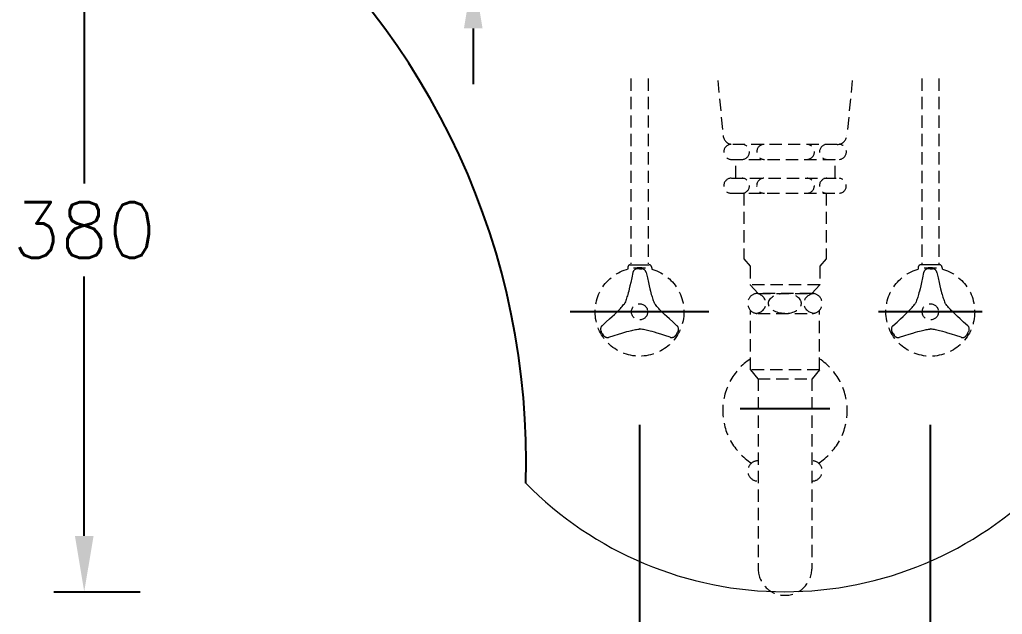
# Model space of a CAD drawing. Extents: x -3185349 to -3182923, y -1645839 to -1642408.
# Drawn here: x -3184928 to -3184421, y -1644629 to -1644322 of the extents above; entities that cross this region are included whole.
import ezdxf

# ---------------------------------------------------------------- set-up
doc = ezdxf.new("R2010")
doc.units = 0
doc.header["$MEASUREMENT"] = 0
doc.linetypes.add('HIDDEN', pattern=[9.524999999999999, 6.35, -3.175])
doc.layers.get('Defpoints').update_dxf_attribs({"linetype": 'CONTINUOUS'})
doc.layers.add('CENTER', color=1, linetype='CONTINUOUS')
doc.layers.add('Dim', color=4, linetype='CONTINUOUS')
doc.layers.add('drawing', color=7, linetype='CONTINUOUS', lineweight=15)
doc.layers.add('HID', color=252, linetype='HIDDEN', lineweight=15)
doc.styles.get("Standard").update_dxf_attribs({"font": 'txt.shx', "bigfont": 'ghs.shx'})
doc.dimstyles.get("Standard").update_dxf_attribs({"dimtxt": 0.18, "dimasz": 0.18, "dimexe": 0.18, "dimexo": 0.0625, "dimgap": 0.09, "dimtad": 0, "dimtih": 1, "dimtoh": 1, "dimdec": 4, "dimzin": 0, "dimdsep": 46, "dimtxsty": 'Standard', "dimcen": 0.09, "dimadec": 0, "dimazin": 0, "dimtfac": 1, "dimtdec": 4, "dimtofl": 0, "dimtmove": 0, "dimatfit": 0, "dimfxl": 0, "dimtolj": 1, "dimtzin": 0, "dimarcsym": 0})

# ---------------------------------------------------------------- blocks, each defined once
blk = doc.blocks.new('*D39')
at = {"layer": 'Defpoints', "color": 0}
for p in [(-3184693.728866586, -1644237.657797052), (-3184622.903350051, -1644237.657797052, -9.37500000475211e-06), (-3184622.903350051, -1644297.719693861, 5.63192841174238e-06)]:
    blk.add_point(p, dxfattribs=at)
at = {"layer": 'Dim', "color": 0, "lineweight": -2}
for p, q in [((-3184693.728866586, -1644208.857797052), (-3184693.728866586, -1644180.057797052)), ((-3184632.903350051, -1644237.657797052), (-3184722.528866586, -1644237.657797052)), ((-3184632.903350051, -1644297.719693861), (-3184722.528866586, -1644297.719693861)), ((-3184693.728866586, -1644326.519693861), (-3184693.728866586, -1644355.319693861))]:
    blk.add_line(p, q, dxfattribs=at)
at = {"layer": 'Dim', "color": 0}
for points in [[(-3184698.528866586, -1644208.857797052), (-3184688.928866587, -1644208.857797052), (-3184693.728866586, -1644237.657797052)], [(-3184698.528866586, -1644326.519693861), (-3184688.928866587, -1644326.519693861), (-3184693.728866586, -1644297.719693861)]]:
    blk.add_solid(points, dxfattribs=at)
at = {"layer": 'Dim', "color": 0, "insert": (-3184693.728866586, -1644267.688745455), "char_height": 28.8, "attachment_point": 5}
blk.add_mtext('\\A1;60', dxfattribs=at)
blk = doc.blocks.new('*D44')
at = {"layer": 'Defpoints', "color": 0}
for p in [(-3184920.072373945, -1644237.71969386, -9.374999983092634e-06), (-3184920.072373945, -1644617.387826402, -9.374999983092634e-06), (-3184894.466668955, -1644617.387826402)]:
    blk.add_point(p, dxfattribs=at)
at = {"layer": 'Dim', "color": 0, "lineweight": -2}
for p, q in [((-3184910.072373945, -1644237.71969386), (-3184865.666668955, -1644237.71969386)), ((-3184894.466668955, -1644266.51969386), (-3184894.466668955, -1644406.635399315)), ((-3184894.466668955, -1644588.587826402), (-3184894.466668955, -1644454.635399315)), ((-3184910.072373945, -1644617.387826402), (-3184865.666668955, -1644617.387826402))]:
    blk.add_line(p, q, dxfattribs=at)
at = {"layer": 'Dim', "color": 0}
for points in [[(-3184899.266668955, -1644266.51969386), (-3184889.666668955, -1644266.51969386), (-3184894.466668955, -1644237.71969386)], [(-3184899.266668955, -1644588.587826402), (-3184889.666668955, -1644588.587826402), (-3184894.466668955, -1644617.387826402)]]:
    blk.add_solid(points, dxfattribs=at)
at = {"layer": 'Dim', "color": 0, "insert": (-3184894.466668955, -1644430.635399313), "char_height": 28.8, "attachment_point": 5}
blk.add_mtext('\\A1;380', dxfattribs=at)
blk = doc.blocks.new('*D45')
at = {"layer": 'Defpoints', "color": 0}
for p in [(-3184607.90335005, -1644521.15158069, 3.080174967102361e-06), (-3184457.89158003, -1644521.227091101, 3.080174967102361e-06), (-3184457.89158003, -1644672.352125421)]:
    blk.add_point(p, dxfattribs=at)
at = {"layer": 'Dim', "color": 0, "lineweight": -2}
for p, q in [((-3184607.90335005, -1644531.15158069), (-3184607.90335005, -1644701.152125421)), ((-3184457.89158003, -1644531.227091101), (-3184457.89158003, -1644701.152125421)), ((-3184579.10335005, -1644672.352125421), (-3184573.69746504, -1644672.352125421)), ((-3184486.69158003, -1644672.352125421), (-3184492.09746504, -1644672.352125421))]:
    blk.add_line(p, q, dxfattribs=at)
at = {"layer": 'Dim', "color": 0}
for points in [[(-3184579.10335005, -1644667.552125421), (-3184579.10335005, -1644677.152125421), (-3184607.90335005, -1644672.352125421)], [(-3184486.69158003, -1644667.552125421), (-3184486.69158003, -1644677.152125421), (-3184457.89158003, -1644672.352125421)]]:
    blk.add_solid(points, dxfattribs=at)
at = {"layer": 'Dim', "color": 0, "insert": (-3184532.89746504, -1644672.352125421), "char_height": 28.8, "attachment_point": 5}
blk.add_mtext('\\A1;150', dxfattribs=at)

msp = doc.modelspace()

# ---------------------------------------------------------------- linework, layer by layer
at = {"layer": 'CENTER', "color": 0}
for p, q in [((-3184572.117053082, -1644472.874750132, -5.800953183033766e-06), (-3184643.70067212, -1644472.874750132, -5.800953183033766e-06)), ((-3184431.064128221, -1644472.889853199, -5.800953183030297e-06), (-3184484.652866514, -1644472.889853199, -5.800953183030297e-06)), ((-3184509.705690118, -1644522.880804656, -4.550515439887473e-06), (-3184556.015608249, -1644522.880804656, -4.550515439887473e-06))]:
    msp.add_line(p, q, dxfattribs=at)
at = {"layer": 'Dim', "color": 7}
msp.add_arc((-3185043.746882181, -1644549.466432353, 2.931218263166337e-05), 377.260030722924, 358.2065813961131, 51.17301787718359, dxfattribs=at)
at = {"layer": 'drawing', "color": 7}
msp.add_arc((-3184533.011432757, -1644430.155657511, 2.40310913205838e-05), 187.2347405057863, 224.4497905106895, 315.5502094894103, dxfattribs=at)
at = {"layer": 'HID'}
for p, q in [((-3184612.350277184, -1644352.385283739, -5.800953183033766e-06), (-3184612.350277184, -1644448.106922161, -5.800953183033766e-06)), ((-3184603.467448018, -1644352.385283739, -5.800953183033766e-06), (-3184603.467448019, -1644448.106922161, -5.800953183033766e-06)), ((-3184567.592312695, -1644353.385283739, -9.256128168495805e-06), (-3184564.799206067, -1644381.910166812, -9.256128168495805e-06)), ((-3184498.128920087, -1644353.385283739, -9.256128168495805e-06), (-3184500.922026715, -1644381.910166812, -9.256128168495805e-06)), ((-3184462.29991195, -1644352.400386807, -5.800953183030297e-06), (-3184462.29991195, -1644448.542561667, -5.800953183030297e-06)), ((-3184453.417082785, -1644352.400386807, -5.800953183030297e-06), (-3184453.417082785, -1644448.542561667, -5.800953183030297e-06)), ((-3184505.898293342, -1644386.422905915, -9.256128168495805e-06), (-3184559.823005025, -1644386.422905915, -9.256128168495805e-06)), ((-3184560.994928378, -1644394.168732937, -9.256128168495805e-06), (-3184504.653322964, -1644394.16907127, -9.256128168495805e-06)), ((-3184558.22875815, -1644403.902669337, -9.256128168495805e-06), (-3184558.22875815, -1644394.16907127, -9.256128168495805e-06)), ((-3184506.885632763, -1644403.902669337, -9.256128168495805e-06), (-3184506.885632763, -1644394.16907127, -9.256128168495805e-06)), ((-3184560.461067949, -1644403.902669337, -9.256128168495805e-06), (-3184505.478896698, -1644403.902669337, -9.256128168495805e-06)), ((-3184561.03145189, -1644411.648496359, -9.256128168495805e-06), (-3184504.689846477, -1644411.648834692, -9.256128168495805e-06)), ((-3184554.152293031, -1644411.648537668, -9.256128168495805e-06), (-3184554.152293031, -1644445.519081567, -9.256128168495805e-06)), ((-3184511.569005336, -1644411.648793382, -9.256128168495805e-06), (-3184511.569005336, -1644445.519081567, -9.256128168495805e-06)), ((-3184554.152293031, -1644445.519081567, -9.256128168495805e-06), (-3184550.803828331, -1644449.238180167, -9.256128168495805e-06)), ((-3184511.569005336, -1644445.519081567, -9.256128168495805e-06), (-3184514.917470035, -1644449.238180167, -9.256128168495805e-06)), ((-3184613.990685964, -1644450.081667262, -5.800953183033766e-06), (-3184613.990685964, -1644450.787997344, -5.800953183033766e-06)), ((-3184612.750903124, -1644448.527458599, -5.800953183033766e-06), (-3184611.05808016, -1644448.527458599, -5.800953183033766e-06)), ((-3184611.05808016, -1644448.527458599, -5.800953183033766e-06), (-3184604.66117101, -1644448.527458599, -5.800953183033766e-06)), ((-3184607.908862601, -1644450.660345847, -5.800953183033766e-06), (-3184609.00564142, -1644450.660345847, -5.800953183033766e-06)), ((-3184607.908862601, -1644450.660345847, -5.800953183033766e-06), (-3184606.812083782, -1644450.660345847, -5.800953183033766e-06)), ((-3184604.66117101, -1644448.527458599, -5.800953183033766e-06), (-3184602.865945586, -1644448.527458599, -5.800953183033766e-06)), ((-3184601.626162747, -1644450.081667262, -5.800953183033766e-06), (-3184601.626162747, -1644450.844296059, -5.800953183033766e-06)), ((-3184550.803828331, -1644449.238180167, -9.256128168495805e-06), (-3184550.803828331, -1644458.866224188, -9.256128168495805e-06)), ((-3184514.917470035, -1644449.238180167, -9.256128168495805e-06), (-3184514.917470035, -1644458.866224188, -9.256128168495805e-06)), ((-3184464.141197221, -1644450.09677033, -5.800953183030297e-06), (-3184464.141197221, -1644450.859399126, -5.800953183030297e-06)), ((-3184461.106188959, -1644448.542561667, -5.800953183030297e-06), (-3184462.901414382, -1644448.542561667, -5.800953183030297e-06)), ((-3184454.709279809, -1644448.542561667, -5.800953183030297e-06), (-3184461.106188959, -1644448.542561667, -5.800953183030297e-06)), ((-3184457.858497368, -1644450.675448915, -5.800953183030297e-06), (-3184458.955276186, -1644450.675448915, -5.800953183030297e-06)), ((-3184457.858497368, -1644450.675448915, -5.800953183030297e-06), (-3184456.761718549, -1644450.675448915, -5.800953183030297e-06)), ((-3184453.016456845, -1644448.542561667, -5.800953183030297e-06), (-3184454.709279809, -1644448.542561667, -5.800953183030297e-06)), ((-3184451.776674005, -1644450.09677033, -5.800953183030297e-06), (-3184451.776674005, -1644450.803100411, -5.800953183030297e-06)), ((-3184514.917470035, -1644458.866224188, -9.256128168495805e-06), (-3184550.803828331, -1644458.866224188, -9.256128168495805e-06)), ((-3184550.803828331, -1644458.866224188, -9.256128168495805e-06), (-3184546.711260366, -1644463.329142508, -9.256128168495805e-06)), ((-3184514.917470035, -1644458.866224188, -9.256128168495805e-06), (-3184519.010038001, -1644463.329142508, -9.256128168495805e-06)), ((-3184518.868727157, -1644463.329142508, -9.256128168495805e-06), (-3184546.89172143, -1644463.329142508, -9.256128168495805e-06)), ((-3184546.711260366, -1644463.329142508, -9.256128168495805e-06), (-3184519.010038001, -1644463.329142508, -9.256128168495805e-06)), ((-3184550.715391329, -1644502.87940773, -9.256128168495805e-06), (-3184550.715391329, -1644472.075925202, -9.256128168495805e-06)), ((-3184546.87172143, -1644473.737396567, -9.256128168495805e-06), (-3184518.868727157, -1644473.737396567, -9.256128168495805e-06)), ((-3184515.061126477, -1644502.87940773, -9.256128168495805e-06), (-3184515.061126477, -1644472.068458668, -9.256128168495805e-06)), ((-3184627.147101041, -1644483.981952274, -5.800953183033766e-06), (-3184627.695490451, -1644483.032113955, -5.800953183033766e-06)), ((-3184627.147101041, -1644483.981952274, -5.800953183033766e-06), (-3184626.598711632, -1644484.931790593, -5.800953183033766e-06)), ((-3184588.670624161, -1644483.981952274, -5.800953183033766e-06), (-3184589.21901357, -1644484.931790593, -5.800953183033766e-06)), ((-3184588.670624161, -1644483.981952274, -5.800953183033766e-06), (-3184588.122234751, -1644483.032113955, -5.800953183033766e-06)), ((-3184477.096735808, -1644483.997055341, -5.800953183030297e-06), (-3184477.645125217, -1644483.047217022, -5.800953183030297e-06)), ((-3184477.096735808, -1644483.997055341, -5.800953183030297e-06), (-3184476.548346398, -1644484.946893661, -5.800953183030297e-06)), ((-3184438.620258927, -1644483.997055341, -5.800953183030297e-06), (-3184439.168648337, -1644484.946893661, -5.800953183030297e-06)), ((-3184438.620258927, -1644483.997055341, -5.800953183030297e-06), (-3184438.071869518, -1644483.047217022, -5.800953183030297e-06)), ((-3184515.061126477, -1644502.87940773, -9.256128168495805e-06), (-3184550.694858761, -1644502.87940773, -9.256128168495805e-06)), ((-3184550.694858761, -1644502.87940773, -9.256128168495805e-06), (-3184546.854916807, -1644507.396617644, -9.256128168495805e-06)), ((-3184515.061126477, -1644502.87940773, -9.256128168495805e-06), (-3184518.90106843, -1644507.396617644, -9.256128168495805e-06)), ((-3184546.90106843, -1644507.396617644, -9.256128168495805e-06), (-3184518.90106843, -1644507.396617644, -9.256128168495805e-06)), ((-3184546.711260366, -1644507.396617644, -1.041983178929547e-05), (-3184546.711260366, -1644605.812609053, 1.188718314892867e-07)), ((-3184519.010038001, -1644507.396617644, -1.041983178929542e-05), (-3184519.010038001, -1644605.812609053, 1.188718314892867e-07))]:
    msp.add_line(p, q, dxfattribs=at)
for points, elevation in [([(-3184611.354210568, -1644452.602380318), (-3184611.949993863, -1644455.38516629), (-3184612.449147121, -1644457.662096458), (-3184612.865392384, -1644459.502065069), (-3184613.212451696, -1644460.97396637), (-3184613.5040471, -1644462.14669461), (-3184613.75390064, -1644463.089144035), (-3184613.97573436, -1644463.870208893), (-3184614.183270303, -1644464.558783432), (-3184614.388195388, -1644465.21267519), (-3184614.59405604, -1644465.845344871), (-3184614.802363559, -1644466.45916647), (-3184615.014629245, -1644467.056513982), (-3184615.232364397, -1644467.639761403), (-3184615.457080316, -1644468.211282727), (-3184615.559325234, -1644468.457753471)], -5.800953183051439e-06), ([(-3184604.463514635, -1644452.602380318), (-3184603.867731339, -1644455.38516629), (-3184603.368578081, -1644457.662096458), (-3184602.952332818, -1644459.502065069), (-3184602.605273507, -1644460.97396637), (-3184602.313678102, -1644462.14669461), (-3184602.063824562, -1644463.089144035), (-3184601.841990842, -1644463.870208893), (-3184601.634454899, -1644464.558783432), (-3184601.429529814, -1644465.21267519), (-3184601.223669162, -1644465.845344871), (-3184601.015361643, -1644466.45916647), (-3184600.803095958, -1644467.056513982), (-3184600.585360805, -1644467.639761403), (-3184600.360644886, -1644468.211282727), (-3184600.258399969, -1644468.457753471)], -5.800953183051439e-06), ([(-3184461.303845334, -1644452.617483385), (-3184461.89962863, -1644455.400269357), (-3184462.398781888, -1644457.677199525), (-3184462.81502715, -1644459.517168136), (-3184463.162086462, -1644460.989069437), (-3184463.453681867, -1644462.161797677), (-3184463.703535406, -1644463.104247102), (-3184463.925369126, -1644463.885311961), (-3184464.132905069, -1644464.573886499), (-3184464.337830155, -1644465.227778257), (-3184464.543690807, -1644465.860447938), (-3184464.751998326, -1644466.474269537), (-3184464.964264011, -1644467.07161705), (-3184465.181999163, -1644467.65486447), (-3184465.406715082, -1644468.226385794), (-3184465.50896, -1644468.472856539)], -5.80095318304553e-06), ([(-3184454.413149401, -1644452.617483385), (-3184453.817366105, -1644455.400269357), (-3184453.318212848, -1644457.677199525), (-3184452.901967585, -1644459.517168136), (-3184452.554908273, -1644460.989069437), (-3184452.263312869, -1644462.161797677), (-3184452.013459329, -1644463.104247102), (-3184451.791625609, -1644463.885311961), (-3184451.584089666, -1644464.573886499), (-3184451.379164581, -1644465.227778257), (-3184451.173303928, -1644465.860447938), (-3184450.96499641, -1644466.474269537), (-3184450.752730724, -1644467.07161705), (-3184450.534995572, -1644467.65486447), (-3184450.310279652, -1644468.226385794), (-3184450.208034735, -1644468.472856539)], -5.80095318304553e-06), ([(-3184627.187923838, -1644480.027176175), (-3184625.075852141, -1644478.11981972), (-3184623.353549402, -1644476.549075234), (-3184621.968212474, -1644475.268611957), (-3184620.867038211, -1644474.232099125), (-3184619.997223466, -1644473.393205978), (-3184619.305965092, -1644472.705601752), (-3184618.740459942, -1644472.122955687), (-3184618.247904871, -1644471.598937019), (-3184617.78408054, -1644471.09452081), (-3184617.33910285, -1644470.599905415), (-3184616.911671511, -1644470.112595012), (-3184616.500486233, -1644469.63009378), (-3184616.104246727, -1644469.149905896), (-3184615.721652701, -1644468.66953554), (-3184615.559325234, -1644468.457753471)], -5.800953183051439e-06), ([(-3184588.629801364, -1644480.027176175), (-3184590.741873061, -1644478.11981972), (-3184592.4641758, -1644476.549075234), (-3184593.849512728, -1644475.268611957), (-3184594.950686991, -1644474.232099125), (-3184595.820501736, -1644473.393205978), (-3184596.511760111, -1644472.705601752), (-3184597.07726526, -1644472.122955687), (-3184597.569820331, -1644471.598937019), (-3184598.033644662, -1644471.09452081), (-3184598.478622352, -1644470.599905415), (-3184598.906053691, -1644470.112595012), (-3184599.317238969, -1644469.63009378), (-3184599.713478475, -1644469.149905896), (-3184600.096072501, -1644468.66953554), (-3184600.258399969, -1644468.457753471)], -5.800953183051439e-06), ([(-3184477.137558605, -1644480.042279243), (-3184475.025486907, -1644478.134922787), (-3184473.303184168, -1644476.564178301), (-3184471.917847241, -1644475.283715024), (-3184470.816672978, -1644474.247202193), (-3184469.946858232, -1644473.408309045), (-3184469.255599858, -1644472.72070482), (-3184468.690094709, -1644472.138058754), (-3184468.197539637, -1644471.614040086), (-3184467.733715307, -1644471.109623877), (-3184467.288737617, -1644470.615008482), (-3184466.861306278, -1644470.127698079), (-3184466.450121, -1644469.645196847), (-3184466.053881493, -1644469.165008964), (-3184465.671287468, -1644468.684638607), (-3184465.50896, -1644468.472856539)], -5.80095318304553e-06), ([(-3184438.57943613, -1644480.042279243), (-3184440.691507827, -1644478.134922787), (-3184442.413810567, -1644476.564178301), (-3184443.799147495, -1644475.283715024), (-3184444.900321757, -1644474.247202193), (-3184445.770136503, -1644473.408309045), (-3184446.461394877, -1644472.72070482), (-3184447.026900026, -1644472.138058754), (-3184447.519455098, -1644471.614040086), (-3184447.983279429, -1644471.109623877), (-3184448.428257119, -1644470.615008482), (-3184448.855688457, -1644470.127698079), (-3184449.266873735, -1644469.645196847), (-3184449.663113242, -1644469.165008964), (-3184450.045707267, -1644468.684638607), (-3184450.208034735, -1644468.472856539)], -5.80095318304553e-06), ([(-3184623.742575872, -1644485.994693903), (-3184621.034720879, -1644485.119264386), (-3184618.813264882, -1644484.413078704), (-3184617.011682691, -1644483.85357337), (-3184615.563449116, -1644483.4181849), (-3184614.402038967, -1644483.084349808), (-3184613.460927053, -1644482.829504608), (-3184612.673588184, -1644482.631085816), (-3184611.97349717, -1644482.466529945), (-3184611.304747753, -1644482.317054396), (-3184610.653909411, -1644482.17900011), (-3184610.018170553, -1644482.052488913), (-3184609.39471959, -1644481.937642633), (-3184608.780744931, -1644481.834583096), (-3184608.173434986, -1644481.743432129), (-3184607.908862601, -1644481.708743453)], -5.800953183051439e-06), ([(-3184592.07514933, -1644485.994693903), (-3184594.783004323, -1644485.119264386), (-3184597.00446032, -1644484.413078704), (-3184598.806042511, -1644483.85357337), (-3184600.254276086, -1644483.4181849), (-3184601.415686235, -1644483.084349808), (-3184602.356798149, -1644482.829504608), (-3184603.144137018, -1644482.631085816), (-3184603.844228033, -1644482.466529945), (-3184604.512977449, -1644482.317054396), (-3184605.163815791, -1644482.17900011), (-3184605.799554649, -1644482.052488913), (-3184606.423005612, -1644481.937642633), (-3184607.036980271, -1644481.834583096), (-3184607.644290216, -1644481.743432129), (-3184607.908862601, -1644481.708743453)], -5.800953183051439e-06), ([(-3184473.692210638, -1644486.00979697), (-3184470.984355645, -1644485.134367453), (-3184468.762899648, -1644484.428181771), (-3184466.961317458, -1644483.868676437), (-3184465.513083883, -1644483.433287967), (-3184464.351673733, -1644483.099452875), (-3184463.410561819, -1644482.844607675), (-3184462.62322295, -1644482.646188883), (-3184461.923131936, -1644482.481633012), (-3184461.25438252, -1644482.332157463), (-3184460.603544177, -1644482.194103177), (-3184459.967805319, -1644482.067591981), (-3184459.344354356, -1644481.9527457), (-3184458.730379697, -1644481.849686163), (-3184458.123069753, -1644481.758535196), (-3184457.858497368, -1644481.72384652)], -5.80095318304553e-06), ([(-3184442.024784097, -1644486.00979697), (-3184444.73263909, -1644485.134367453), (-3184446.954095087, -1644484.428181771), (-3184448.755677278, -1644483.868676437), (-3184450.203910852, -1644483.433287967), (-3184451.365321002, -1644483.099452875), (-3184452.306432916, -1644482.844607675), (-3184453.093771785, -1644482.646188883), (-3184453.793862799, -1644482.481633012), (-3184454.462612216, -1644482.332157463), (-3184455.113450558, -1644482.194103177), (-3184455.749189415, -1644482.067591981), (-3184456.372640379, -1644481.9527457), (-3184456.986615038, -1644481.849686163), (-3184457.593924982, -1644481.758535196), (-3184457.858497368, -1644481.72384652)], -5.80095318304553e-06)]:
    msp.add_lwpolyline(points, dxfattribs=dict(at, elevation=elevation))
for centre, radius in [((-3184607.908862601, -1644472.874750132, -5.800953183033766e-06), 22.90880232837335), ((-3184457.858497368, -1644472.889853199, -5.800953183030297e-06), 22.90880232837335), ((-3184607.908862601, -1644472.874750132, -5.800953183033766e-06), 4.183744947768377), ((-3184457.858497368, -1644472.889853199, -5.800953183030297e-06), 4.183744947768377)]:
    msp.add_circle(centre, radius, dxfattribs=at)
for centre, radius, start, end in [((-3184559.823005025, -1644381.422905915, -9.256128168495805e-06), 5, 185.5924744132733, 270), ((-3184505.898227758, -1644381.422905915, -9.256128168495805e-06), 5, 270, 354.4075255867266), ((-3184560.551786862, -1644390.295988592, -9.256128168495805e-06), 3.874144982908365, 91.3417892151423, 271.3417892151423), ((-3184555.032859796, -1644390.295988592, -9.256128168495805e-06), 3.874144982908365, 268.6582107848577, 88.6582107848577), ((-3184543.566178108, -1644390.295988592, -9.256128168495805e-06), 3.874144982908365, 91.3417892151423, 271.3417892151423), ((-3184521.548212804, -1644390.295988592, -9.256128168495805e-06), 3.874144982908365, 268.6582107848577, 88.6582107848577), ((-3184511.149251974, -1644390.295988592, -9.256128168495805e-06), 3.874144982908365, 91.3417892151423, 271.3417892151423), ((-3184505.066044246, -1644390.295988593, -9.256128168495805e-06), 3.895017641172537, 276.0835264078816, 84.17078246117002), ((-3184560.588310375, -1644407.775752014, -9.256128168495805e-06), 3.874144982908365, 91.3417892151423, 271.3417892151423), ((-3184555.069383308, -1644407.775752014, -9.256128168495805e-06), 3.874144982908365, 268.6582107848577, 88.6582107848577), ((-3184543.602701621, -1644407.775752014, -9.256128168495805e-06), 3.874144982908365, 91.3417892151423, 271.3417892151423), ((-3184521.584736317, -1644407.775752014, -9.256128168495805e-06), 3.874144982908365, 268.6582107848577, 88.6582107848577), ((-3184511.185775487, -1644407.775752014, -9.256128168495805e-06), 3.874144982908365, 91.3417892151423, 271.3417892151423), ((-3184505.102567759, -1644407.775752014, -9.256128168495805e-06), 3.895017641172537, 276.0835264078816, 84.17078246117002), ((-3184612.396605963, -1644450.081667262, -5.800953183033766e-06), 1.59408, 102.8416956176002, 180), ((-3184609.00564142, -1644453.051465848, -5.800953183033766e-06), 2.391120000000001, 90, 169.174767721945), ((-3184606.812083782, -1644453.051465848, -5.800953183033766e-06), 2.391120000000001, 10.82523227805496, 90), ((-3184603.220242747, -1644450.081667262, -5.800953183033766e-06), 1.59408, 0, 77.15830438239986), ((-3184462.547117222, -1644450.09677033, -5.800953183030297e-06), 1.59408, 102.8416956176002, 180), ((-3184458.955276186, -1644453.066568915, -5.800953183030297e-06), 2.391120000000001, 90, 169.174767721945), ((-3184456.761718549, -1644453.066568915, -5.800953183030297e-06), 2.391120000000001, 10.82523227805496, 90), ((-3184453.370754005, -1644450.09677033, -5.800953183030297e-06), 1.59408, 0, 77.15830438239986), ((-3184546.903218567, -1644468.533269538, -9.256128168495805e-06), 5.204139729462328, 89.87342040342284, 270.1265795965772), ((-3184518.880224294, -1644468.533269538, -9.256128168495805e-06), 5.204139729462328, 269.8734204034228, 90.12657959657716), ((-3184625.624719787, -1644481.836553955, -5.800953183033766e-06), 2.391120000000001, 130.8252322685456, 210.000000005065), ((-3184590.193005415, -1644481.836553955, -5.800953183033766e-06), 2.391120000000001, 329.999999994935, 49.17476773145434), ((-3184475.574354554, -1644481.851657022, -5.800953183030297e-06), 2.391120000000001, 130.8252322685456, 210.000000005065), ((-3184440.142640182, -1644481.851657022, -5.800953183027857e-06), 2.391120000000001, 329.999999994935, 49.17476773145434), ((-3184624.527940969, -1644483.736230593, -5.800953183033766e-06), 2.391120000000001, 210.000000005065, 289.1747677258015), ((-3184591.289784234, -1644483.736230593, -5.800953183033766e-06), 2.391120000000001, 250.8252322741985, 329.999999994935), ((-3184474.477575735, -1644483.751333661, -5.800953183030297e-06), 2.391120000000001, 210.000000005065, 289.1747677258015), ((-3184441.239419, -1644483.751333661, -5.800953183030297e-06), 2.391120000000001, 250.8252322741985, 329.999999994935), ((-3184532.860649183, -1644523.880804656, 1.188718314962256e-07), 32.12376722898262, 123.7675873419612, 237.4829093150503), ((-3184532.860649183, -1644523.880804656, 1.188718314962256e-07), 32.12376722898262, 302.5170906849497, 56.314878749768), ((-3184546.87214632, -1644555.027772675, 1.188718314823478e-07), 5.204139729462328, 89.87342040342284, 270.1265795965772), ((-3184518.849152047, -1644555.027772675, 1.188718314823478e-07), 5.204139729462328, 269.8734204034228, 90.12657959657716), ((-3184532.860649183, -1644605.378186636, 1.188718314892867e-07), 13.85742230590854, 181.7964848969584, 358.2035151030415)]:
    msp.add_arc(centre, radius, start, end, dxfattribs=at)
for centre, major_axis, ratio, start_param, end_param in [((-3184548.502510068, -1644468.533269538, -9.256128168495805e-06), (5.744953793095192, 6.941791136921988e-11), 0.9058605546657326, -1.424213627261551, 1.424213627239659), ((-3184532.89172143, -1644468.533269538, -9.256128168495805e-06), (-8.490444213091946, 1.123016262552536e-09), 0.6129393114104964, 1.571204141603436, 4.711034853858575)]:
    msp.add_ellipse(centre, major_axis=major_axis, ratio=ratio, start_param=start_param, end_param=end_param, dxfattribs=at)
at = {"layer": 'HID', "extrusion": (0, 0, -1)}
for centre, major_axis, ratio, start_param, end_param in [((-3184532.884796375, -1644468.533269538, -9.256128168495805e-06), (8.490444213091946, 1.123016262552536e-09), 0.6129393114104964, 1.571204141603436, 4.711034853858575), ((-3184517.280932793, -1644468.533269538, -9.256128168495805e-06), (-5.744953793095192, 6.941791136921988e-11), 0.9058605546657326, -1.424213627261551, 1.424213627239659)]:
    msp.add_ellipse(centre, major_axis=major_axis, ratio=ratio, start_param=start_param, end_param=end_param, dxfattribs=at)

# ---------------------------------------------------------------- dimensions: what is measured, and where the dimension line sits
at = {"layer": 'Dim', "color": 7}
dim = msp.add_linear_dim(base=(-3184693.728866586, -1644237.657797052), p1=(-3184622.90335005, -1644297.71969386, 5.63192841174238e-06), p2=(-3184622.90335005, -1644237.657797051, -9.37500000475211e-06), angle=90, dimstyle='Standard', override={"dimscale": 160, "dimgap": 0.06, "dimdec": 0, "dimatfit": 3}, dxfattribs=at)
dim.commit()
dim.dimension.update_dxf_attribs({"geometry": '*D39', "text_midpoint": (-3184693.728866586, -1644267.688745455)})
at = {"layer": 'Dim', "color": 0}
dim = msp.add_linear_dim(base=(-3184894.466668955, -1644617.387826402), p1=(-3184920.072373943, -1644237.719693859, -9.374999983092634e-06), p2=(-3184920.072373943, -1644617.387826401, -9.374999983092634e-06), angle=90, dimstyle='Standard', override={"dimscale": 160, "dimgap": 0.06, "dimdec": 0, "dimatfit": 3}, dxfattribs=at)
dim.commit()
dim.dimension.update_dxf_attribs({"geometry": '*D44', "text_midpoint": (-3184894.466668955, -1644430.635399313), "dimtype": 160})
dim = msp.add_linear_dim(base=(-3184457.89158003, -1644672.352125421), p1=(-3184607.90335005, -1644521.15158069, 3.080174967102361e-06), p2=(-3184457.89158003, -1644521.227091101, 3.080174967102361e-06), dimstyle='Standard', override={"dimscale": 160, "dimgap": 0.06, "dimdec": 0, "dimatfit": 3}, dxfattribs=at)
dim.commit()
dim.dimension.update_dxf_attribs({"geometry": '*D45', "text_midpoint": (-3184532.89746504, -1644672.352125421), "dimtype": 160})

doc.saveas('drawing.dxf')
